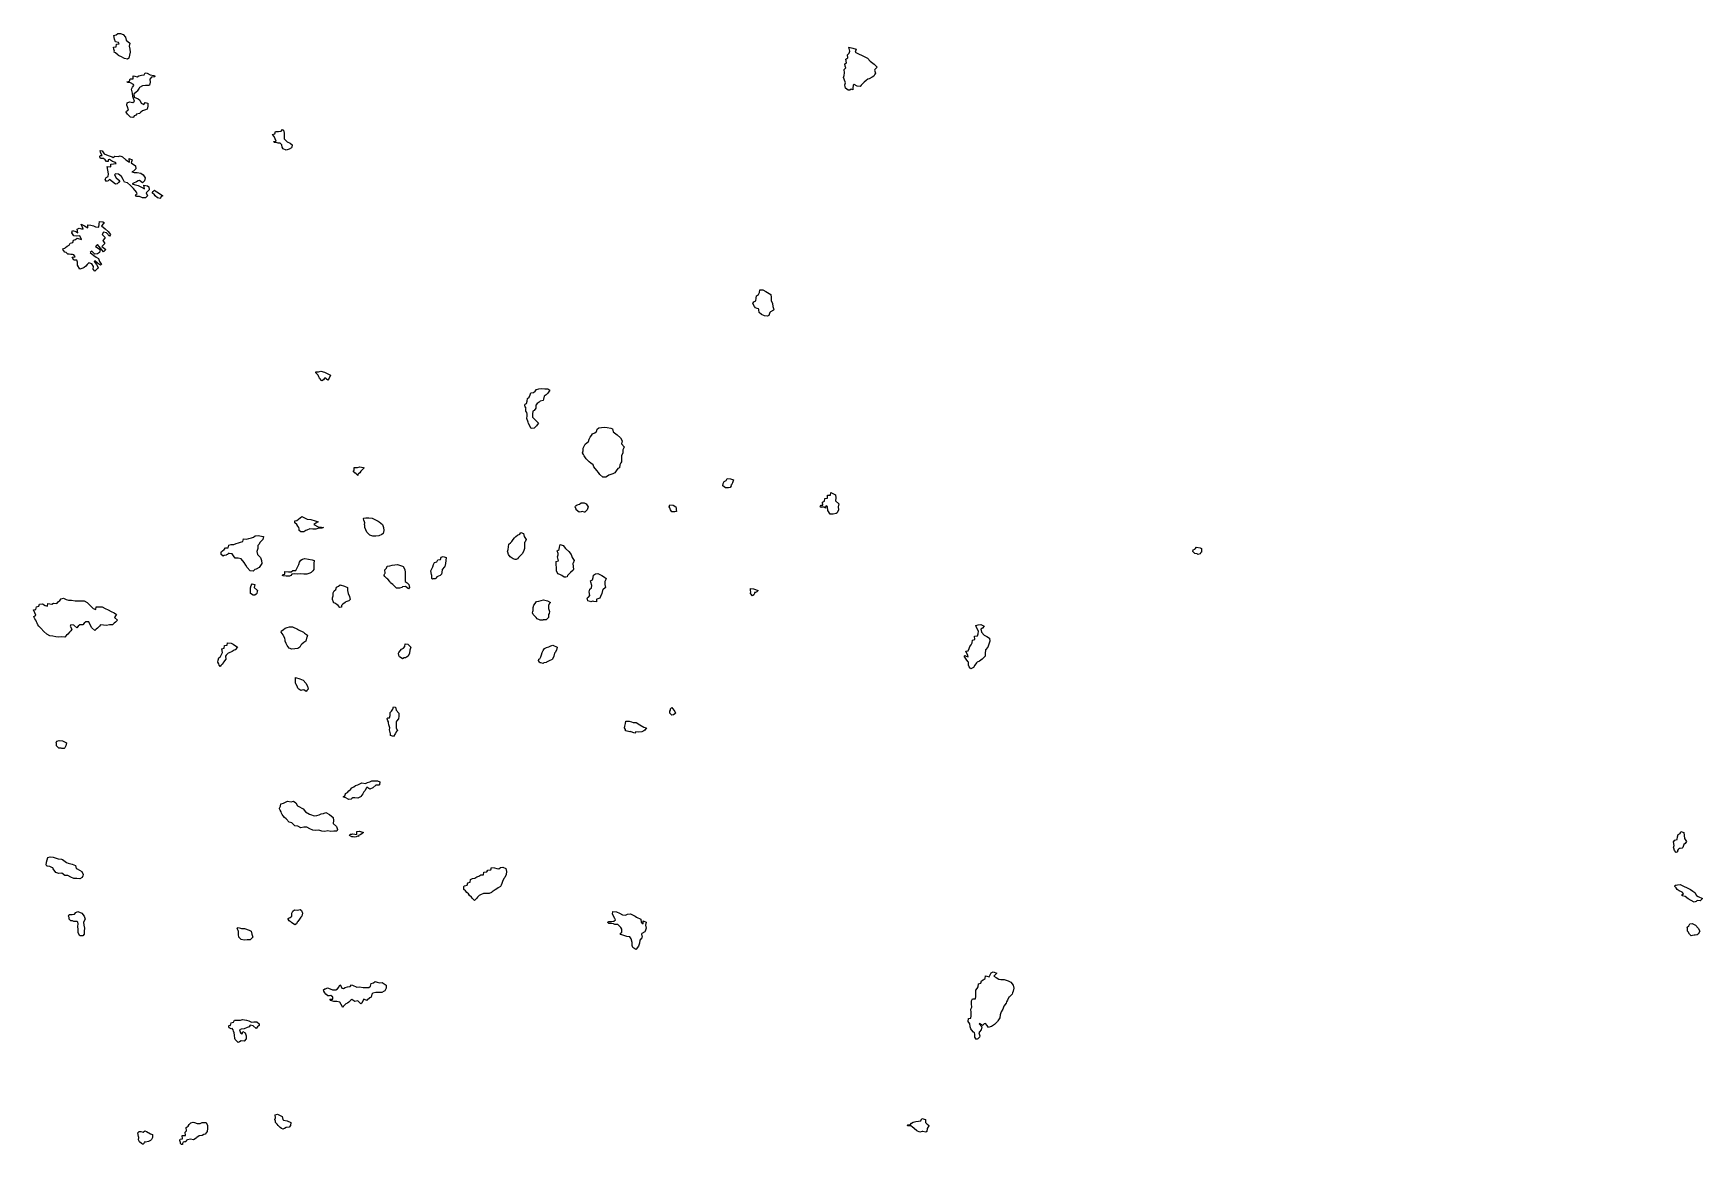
# Model space of a CAD drawing. Extents: x 450006 to 454999, y 6465006 to 6474995.
# Drawn here: x 451318 to 452435, y 6467256 to 6468000 of the extents above; entities that cross this region are included whole.
import ezdxf

# ---------------------------------------------------------------- set-up
doc = ezdxf.new("R2010")
doc.units = 0

msp = doc.modelspace()

# ---------------------------------------------------------------- linework, layer by layer
at = {"layer": '1010'}
for points in [[(451373, 6467986.64), (451372, 6467987), (451372.24, 6467987.74), (451371.72, 6467989), (451371.52, 6467990.46), (451373.38, 6467990.6), (451373.5, 6467992.48), (451375.4, 6467992.58), (451375, 6467993.44), (451373, 6467994), (451372.18, 6467995.8), (451371.8, 6467998.18), (451373.34, 6467998.64), (451374.52, 6467999.46), (451376.34, 6467999.64), (451378.1, 6467999), (451379.6, 6467997), (451379.98, 6467995), (451382.42, 6467993), (451382.16, 6467991), (451382.62, 6467989), (451382.74, 6467987), (451382.28, 6467985), (451381.96, 6467983), (451381, 6467982.4), (451379, 6467982.8), (451378.5, 6467983), (451377, 6467984.02), (451375.32, 6467984.66), (451375, 6467984.8), (451374.64, 6467985), (451373, 6467986.64), (451373, 6467986.64)], [(451861, 6467964), (451860.8, 6467965), (451860.82, 6467965.16), (451861, 6467965.98), (451861.38, 6467966.6), (451861, 6467967.16), (451859.92, 6467970.06), (451860.42, 6467971.56), (451860.66, 6467973.32), (451860.48, 6467975.5), (451861.46, 6467976.52), (451861, 6467977.82), (451860.8, 6467979.18), (451862.02, 6467979.96), (451861.5, 6467982.48), (451862.74, 6467983.24), (451862.62, 6467985.36), (451863.68, 6467986.3), (451864.22, 6467987.76), (451863.5, 6467990.48), (451866.24, 6467989.74), (451868.32, 6467989), (451867.64, 6467987), (451870.34, 6467985.64), (451871.98, 6467985), (451873.76, 6467984.22), (451875.98, 6467983), (451877.88, 6467981), (451880.46, 6467979), (451882.42, 6467977), (451881, 6467975.4), (451880.56, 6467975), (451881.42, 6467973), (451881, 6467972.28), (451880.16, 6467971), (451879, 6467970.46), (451877, 6467969.34), (451876.2, 6467969), (451875, 6467968.18), (451873.7, 6467967), (451873, 6467966.32), (451871.78, 6467965), (451871, 6467964.16), (451869, 6467964.3), (451867, 6467965.34), (451866.5, 6467965), (451866.28, 6467963), (451866.12, 6467961.86), (451865, 6467962.24), (451864.22, 6467961.76), (451863, 6467961.64), (451861.32, 6467963), (451861, 6467964), (451861, 6467964)], [(451381, 6467945.68), (451380.04, 6467947), (451380.32, 6467947.66), (451381, 6467948.06), (451381.6, 6467948.38), (451381, 6467950.5), (451380.46, 6467951.52), (451380.76, 6467953.22), (451382.2, 6467953.78), (451384.62, 6467953.36), (451385.66, 6467954.32), (451385, 6467956.06), (451384.56, 6467957.42), (451384.3, 6467959.68), (451383.7, 6467962.28), (451384.28, 6467963.7), (451385.2, 6467964.78), (451385, 6467965.52), (451383, 6467966.46), (451381, 6467966.72), (451380.66, 6467967.32), (451382.26, 6467967.72), (451382.74, 6467969.24), (451384.78, 6467969.2), (451384.8, 6467971.18), (451385.82, 6467971), (451387.42, 6467970.56), (451388.64, 6467971.34), (451390.32, 6467971.66), (451392.16, 6467971.82), (451392.8, 6467973.18), (451394.22, 6467973), (451396.04, 6467971.94), (451398.5, 6467971.48), (451399.48, 6467971), (451399, 6467970.5), (451397, 6467970.32), (451395.98, 6467969), (451396.08, 6467967), (451395.7, 6467965), (451395, 6467964.82), (451393, 6467964.74), (451391, 6467964.58), (451389, 6467963.46), (451388.76, 6467963), (451387.34, 6467961), (451387, 6467960.64), (451385.24, 6467959), (451385.4, 6467957), (451388.2, 6467955.78), (451389.18, 6467955), (451390.02, 6467953), (451391.98, 6467952), (451392.68, 6467953.3), (451394.66, 6467953), (451394.48, 6467951), (451394.16, 6467949), (451393, 6467948.4), (451391, 6467947.8), (451389.84, 6467947), (451389, 6467946.06), (451387, 6467945.64), (451386.66, 6467945), (451385.46, 6467944.52), (451385, 6467943.4), (451384.58, 6467943.4), (451383, 6467943.64), (451381.54, 6467945), (451381, 6467945.68), (451381, 6467945.68)], [(451479, 6467926.74), (451478.74, 6467927), (451478.66, 6467927.32), (451479, 6467927.32), (451480.48, 6467927.5), (451479, 6467930.66), (451478, 6467931.98), (451479.62, 6467932.36), (451480.04, 6467933.94), (451481.88, 6467934.1), (451483.78, 6467934.2), (451484.72, 6467935.26), (451485.26, 6467935), (451485.68, 6467933), (451485.76, 6467931), (451485.8, 6467929), (451487.66, 6467927), (451489.86, 6467926.12), (451491.14, 6467925), (451491, 6467923.54), (451490.6, 6467923), (451489, 6467922.26), (451487, 6467921.6), (451485, 6467922.5), (451484.5, 6467923.48), (451484.12, 6467925), (451483, 6467926.28), (451481.7, 6467926.28), (451481, 6467926.38), (451479.4, 6467926.58), (451479, 6467926.74), (451479, 6467926.74)], [(451363, 6467916), (451362.52, 6467917), (451362.5, 6467917.48), (451363, 6467917.98), (451364, 6467917.98), (451363, 6467920), (451362.76, 6467921.22), (451363.98, 6467921), (451365.32, 6467919), (451368, 6467917.98), (451370.66, 6467917), (451371.34, 6467916.64), (451372.54, 6467917.44), (451374.66, 6467917.32), (451376.16, 6467917.82), (451377.7, 6467917), (451379.78, 6467915), (451382.38, 6467913.6), (451382.08, 6467915.9), (451384.04, 6467915), (451383.32, 6467913), (451386.34, 6467911), (451386.56, 6467909), (451385, 6467907.46), (451383.94, 6467907), (451385.38, 6467906.6), (451387.5, 6467906.48), (451389.82, 6467906.16), (451391.42, 6467905), (451392.74, 6467903), (451392.36, 6467901), (451391, 6467899.74), (451389, 6467901.24), (451388.16, 6467901), (451387, 6467900.26), (451385, 6467899.52), (451384.08, 6467899), (451385.48, 6467898.5), (451388.16, 6467897.82), (451389.94, 6467897), (451392.3, 6467895.68), (451391.88, 6467898.1), (451394.3, 6467897.68), (451395.12, 6467897), (451395.38, 6467895), (451395, 6467894.44), (451393.46, 6467893), (451394.28, 6467891), (451393, 6467889.7), (451391, 6467889.66), (451389, 6467890.56), (451387, 6467890.46), (451386.28, 6467891.7), (451387.52, 6467892.46), (451387, 6467893.42), (451385, 6467895.86), (451383, 6467897.9), (451381, 6467899.66), (451379, 6467900.12), (451378, 6467901.98), (451377, 6467904), (451375, 6467905.52), (451373, 6467905.58), (451372.22, 6467905), (451373.4, 6467903), (451375.76, 6467901), (451375, 6467899.82), (451373.98, 6467899), (451373, 6467898.74), (451371, 6467900.4), (451369, 6467902), (451367.98, 6467901), (451367, 6467900.54), (451366, 6467901.98), (451366.76, 6467903.22), (451368, 6467903.98), (451368.3, 6467905.68), (451367.9, 6467908.08), (451367.4, 6467910.58), (451369.7, 6467910.28), (451369.86, 6467912.12), (451371.62, 6467912.36), (451373.4, 6467912.58), (451373, 6467913.34), (451371, 6467914), (451369, 6467915.32), (451368.06, 6467915), (451368.06, 6467913.92), (451367, 6467913.92), (451365.92, 6467915), (451365, 6467916), (451363.98, 6467916), (451363, 6467916), (451363, 6467916)], [(451399, 6467891.64), (451397.38, 6467893), (451398.2, 6467893.78), (451399, 6467894.66), (451399.56, 6467894.42), (451401.74, 6467893), (451404.54, 6467891), (451403.52, 6467890.46), (451403, 6467889.44), (451402.76, 6467889.22), (451401, 6467889.74), (451399.48, 6467891), (451399, 6467891.64), (451399, 6467891.64)], [(451339, 6467853.34), (451337.7, 6467855), (451338.24, 6467855.74), (451339, 6467856.06), (451339.54, 6467856.44), (451340.58, 6467857.4), (451342, 6467857.98), (451342.64, 6467859.34), (451344.3, 6467859.68), (451344.76, 6467861.22), (451346.14, 6467861.84), (451347.38, 6467862.6), (451350.14, 6467861.84), (451349, 6467864.2), (451347, 6467864), (451345, 6467864.18), (451343.74, 6467866.24), (451344.22, 6467867.76), (451346.38, 6467867), (451347.66, 6467866.32), (451347.36, 6467868.62), (451348.64, 6467869.34), (451350.18, 6467869), (451351.32, 6467868.66), (451351, 6467869.38), (451350, 6467871.98), (451352.1, 6467871), (451354.5, 6467869.48), (451354.38, 6467871.6), (451356.54, 6467871.44), (451358.32, 6467871), (451359.66, 6467870.32), (451361.88, 6467870.1), (451362, 6467871.98), (451362.12, 6467873.86), (451364.5, 6467873.48), (451365.64, 6467873), (451365, 6467872.5), (451363.48, 6467871), (451366.08, 6467869), (451367.98, 6467867), (451369.66, 6467865), (451369, 6467864), (451367, 6467866.16), (451365, 6467866.58), (451364.12, 6467865), (451366.02, 6467863), (451365, 6467861.5), (451364.56, 6467861), (451365.82, 6467859), (451365, 6467858.1), (451363.82, 6467857), (451366.44, 6467855), (451365, 6467853.54), (451363, 6467856), (451361, 6467858.38), (451359.58, 6467857), (451362.66, 6467855), (451362.16, 6467853), (451361, 6467852.24), (451359, 6467852), (451357, 6467853.96), (451355.94, 6467853), (451358.52, 6467851), (451360, 6467849.98), (451361.48, 6467849), (451362.16, 6467847), (451363.52, 6467845), (451363, 6467844.66), (451361, 6467846), (451359, 6467847.48), (451358.66, 6467847), (451360.12, 6467845), (451361.32, 6467843), (451361, 6467842.32), (451359.52, 6467841), (451359, 6467840.6), (451358, 6467841.98), (451358.26, 6467843.72), (451357, 6467845.5), (451355, 6467846.08), (451353.9, 6467845), (451353, 6467844), (451351.98, 6467843), (451351, 6467842.64), (451349, 6467842), (451347.44, 6467844.54), (451347.4, 6467846.58), (451347, 6467847.88), (451345, 6467848), (451344, 6467849.98), (451345.88, 6467850.1), (451345, 6467851.4), (451344.22, 6467851.76), (451343, 6467851.76), (451342.04, 6467851.94), (451341, 6467851.94), (451339.94, 6467853), (451339, 6467853.34), (451339, 6467853.34)], [(451801, 6467816.06), (451800.3, 6467817), (451799.42, 6467818.56), (451799.24, 6467819), (451800, 6467819.98), (451801.28, 6467820.7), (451801.48, 6467822.5), (451801.82, 6467824.16), (451803.12, 6467824.86), (451803.76, 6467826.22), (451803.9, 6467828.08), (451805.88, 6467828.1), (451807.94, 6467827), (451810.3, 6467825.68), (451811.4, 6467825), (451811.5, 6467823), (451811.54, 6467821), (451812.5, 6467819), (451812.74, 6467817), (451813.42, 6467815), (451813, 6467814.4), (451811, 6467813.32), (451810.74, 6467813), (451810.02, 6467811), (451809, 6467810.46), (451807, 6467810.64), (451805, 6467811.54), (451803.54, 6467813), (451803.38, 6467814.6), (451803.38, 6467815), (451803, 6467815.4), (451802.28, 6467815.7), (451801, 6467816.06), (451801, 6467816.06)], [(451507, 6467772.66), (451506.88, 6467773), (451506.9, 6467773.08), (451507, 6467773.16), (451508.64, 6467773.34), (451510.3, 6467773.68), (451512.74, 6467773), (451513.12, 6467772.86), (451516.78, 6467771), (451515.82, 6467769), (451515, 6467767.7), (451513, 6467769.32), (451512.82, 6467769), (451512.1, 6467767.88), (451511, 6467767.16), (451509.36, 6467769), (451509, 6467769.8), (451508.44, 6467771), (451507, 6467772.66), (451507, 6467772.66)], [(451647, 6467749.76), (451646.68, 6467751), (451646.84, 6467751.14), (451647, 6467751.5), (451647.98, 6467752), (451648.28, 6467753.7), (451648.62, 6467755.36), (451649.76, 6467756.22), (451650.24, 6467757.74), (451650.78, 6467759.2), (451652.6, 6467759.38), (451653.58, 6467760.4), (451654.62, 6467761.36), (451656.22, 6467761.76), (451657.88, 6467762.1), (451660.08, 6467761.9), (451662.22, 6467761.76), (451663.42, 6467761), (451663, 6467760.34), (451662.24, 6467759), (451661, 6467757.8), (451659.76, 6467757), (451659.32, 6467755), (451659, 6467754), (451657, 6467753.66), (451656.28, 6467753), (451655, 6467751.94), (451654.22, 6467751), (451654.06, 6467749), (451653, 6467747.34), (451652.14, 6467747), (451651.98, 6467745), (451651.98, 6467743), (451653.82, 6467741), (451655.98, 6467739), (451655, 6467737.7), (451654.5, 6467737), (451653, 6467735.48), (451651, 6467735.24), (451649.24, 6467738.74), (451649, 6467739.62), (451648.04, 6467741.94), (451648.22, 6467743.76), (451648.22, 6467745), (451648.06, 6467745.92), (451647.5, 6467747), (451647.46, 6467748.52), (451647.54, 6467749), (451647, 6467749.76), (451647, 6467749.76)], [(451687, 6467716.3), (451686.48, 6467717), (451686.1, 6467717.88), (451685.4, 6467719), (451685.7, 6467720.28), (451685.88, 6467722.1), (451686.5, 6467723.48), (451687.12, 6467724.86), (451688.2, 6467725.78), (451689.26, 6467726.72), (451689.76, 6467728.22), (451690.46, 6467729.52), (451691.32, 6467730.66), (451692.12, 6467731.86), (451693.56, 6467732.42), (451694.62, 6467733.36), (451695.08, 6467734.9), (451696.26, 6467735.72), (451697.96, 6467736.02), (451699.76, 6467736.22), (451701.88, 6467736.1), (451704.36, 6467735.62), (451705.48, 6467735), (451705.88, 6467733), (451708.54, 6467731), (451710.78, 6467729), (451711.98, 6467727), (451711.34, 6467725), (451713.18, 6467723), (451713, 6467722.42), (451712.26, 6467721), (451712.22, 6467719), (451711.48, 6467717), (451711.44, 6467715), (451711.32, 6467713), (451711, 6467712.46), (451710.38, 6467711), (451710.06, 6467709), (451709, 6467708.46), (451707.82, 6467707), (451707, 6467705.62), (451705.6, 6467705), (451705, 6467704.82), (451703, 6467704), (451701.38, 6467703), (451701, 6467702.84), (451699, 6467702.72), (451697, 6467704.64), (451696.02, 6467705.96), (451695, 6467707.24), (451693, 6467709.66), (451692.42, 6467711), (451691, 6467712.04), (451689.9, 6467713), (451689, 6467713.96), (451687.84, 6467715), (451687, 6467716.3), (451687, 6467716.3)], [(451533, 6467705.72), (451531.98, 6467707), (451532.48, 6467707.5), (451532.48, 6467709), (451532.7, 6467709.28), (451534.76, 6467709.22), (451536.3, 6467709.68), (451538.64, 6467709.34), (451539.2, 6467709), (451539, 6467708.74), (451537.3, 6467707), (451537, 6467706.68), (451536.3, 6467705.68), (451535.46, 6467705), (451535.14, 6467704.84), (451535, 6467703.9), (451533.86, 6467705), (451533, 6467705.72), (451533, 6467705.72)], [(451781, 6467695.74), (451779.2, 6467697), (451779.4, 6467698.58), (451779.7, 6467699), (451780, 6467699.98), (451781.36, 6467700.62), (451782.18, 6467701.8), (451784.3, 6467701.68), (451786.28, 6467701), (451785.58, 6467699), (451785, 6467697.72), (451784.58, 6467697.4), (451784.76, 6467697), (451784.1, 6467695.88), (451783, 6467695.56), (451782.38, 6467695.6), (451781, 6467695.74), (451781, 6467695.74)], [(451845, 6467682.58), (451844.4, 6467683), (451844.62, 6467683.36), (451845, 6467683.98), (451846, 6467683.98), (451845.98, 6467686), (451847.18, 6467686.8), (451847.44, 6467688.54), (451849.16, 6467688.82), (451849.18, 6467690.8), (451851.16, 6467690.82), (451851.44, 6467692.54), (451854.54, 6467691), (451854.82, 6467689), (451854.68, 6467687), (451856.74, 6467685), (451856.42, 6467683), (451856.54, 6467681), (451855.66, 6467679), (451855, 6467678.38), (451853, 6467677.92), (451851, 6467678), (451849.52, 6467680.46), (451849.16, 6467682.82), (451849, 6467683.16), (451848.42, 6467683.56), (451847.98, 6467683), (451847.92, 6467682.06), (451847, 6467682.66), (451845.32, 6467682.66), (451845, 6467682.58), (451845, 6467682.58)], [(451681, 6467681.4), (451680.46, 6467683), (451680.58, 6467683.4), (451681, 6467683.86), (451681.82, 6467684.16), (451683.22, 6467684.76), (451684.48, 6467685.5), (451686.4, 6467685.58), (451687.74, 6467685), (451689.18, 6467683), (451689, 6467682.36), (451688.38, 6467681), (451687, 6467679.38), (451686.6, 6467679.38), (451685, 6467679.84), (451684.46, 6467679.52), (451683, 6467679.44), (451681.16, 6467681), (451681, 6467681.4), (451681, 6467681.4)], [(451745, 6467679.58), (451744.18, 6467681), (451743.78, 6467682.2), (451743.24, 6467683), (451743.8, 6467684.18), (451746.04, 6467683.94), (451747.88, 6467683), (451747.96, 6467682.02), (451747.98, 6467681), (451748.18, 6467679.8), (451747, 6467679.62), (451746.34, 6467679.64), (451745, 6467679.58), (451745, 6467679.58)], [(451493, 6467672.22), (451492.8, 6467673), (451492.82, 6467673.16), (451493, 6467673.64), (451494.2, 6467673.78), (451495.36, 6467674.62), (451496.36, 6467675.62), (451497.48, 6467676.5), (451500.78, 6467675), (451501.24, 6467674.74), (451503.62, 6467674.36), (451506.46, 6467673.52), (451508.42, 6467673), (451507, 6467671.96), (451505.66, 6467671), (451508.4, 6467669.58), (451510.74, 6467669.24), (451511.98, 6467669), (451511, 6467668.58), (451509, 6467668.58), (451507, 6467668.04), (451505, 6467667.98), (451503, 6467668.16), (451501, 6467667.24), (451500.32, 6467667), (451499, 6467666.2), (451497, 6467666.28), (451495.88, 6467667), (451495.8, 6467668.18), (451495.58, 6467669), (451495, 6467670.1), (451494.14, 6467671), (451493, 6467672.22), (451493, 6467672.22)], [(451539, 6467674), (451538.78, 6467675), (451538.82, 6467675.16), (451539, 6467675.34), (451540.36, 6467675.62), (451542.44, 6467675.54), (451544.72, 6467675.26), (451545.44, 6467675), (451548.6, 6467673.38), (451549.42, 6467673), (451551.54, 6467671), (451552.26, 6467669), (451552.54, 6467667), (451551.94, 6467665), (451551, 6467664.48), (451549, 6467663.48), (451547, 6467663.32), (451545, 6467663.24), (451543, 6467663.92), (451541, 6467666), (451540.44, 6467667.54), (451539.82, 6467669), (451539.64, 6467670.34), (451539.58, 6467671), (451539.72, 6467672.26), (451539.5, 6467673), (451539, 6467674), (451539, 6467674)], [(451445, 6467650.02), (451443.6, 6467651), (451443.68, 6467652.3), (451443.92, 6467653), (451444.56, 6467653.42), (451445.7, 6467654.28), (451446.44, 6467655.54), (451448.38, 6467655.6), (451448.78, 6467657.2), (451450.28, 6467657.7), (451452.2, 6467657.78), (451453.6, 6467658.38), (451455.24, 6467658.74), (451456.6, 6467659.38), (451458.18, 6467659.8), (451458.52, 6467661.46), (451460.6, 6467661.38), (451462.16, 6467661.82), (451463.9, 6467662.08), (451465.32, 6467662.66), (451466.4, 6467663.58), (451468.26, 6467663.72), (451470.6, 6467663.38), (451471.98, 6467663), (451471.5, 6467661), (451471, 6467660.6), (451469.46, 6467659), (451469, 6467657.9), (451468.24, 6467657), (451468.2, 6467655), (451467.58, 6467653), (451467.98, 6467651), (451469.82, 6467649), (451470.5, 6467647), (451470.82, 6467645), (451469.42, 6467643), (451469, 6467642.42), (451467, 6467641.24), (451466.18, 6467641), (451465, 6467639.8), (451463, 6467640.16), (451461, 6467642.38), (451460.18, 6467643.8), (451459, 6467645.74), (451457, 6467648.18), (451455, 6467648.64), (451453, 6467648.68), (451451.76, 6467650.22), (451451, 6467651.46), (451449, 6467651.7), (451448.28, 6467651.7), (451447.98, 6467651), (451447.24, 6467650.74), (451447, 6467650.64), (451445.64, 6467650.34), (451445, 6467650.02), (451445, 6467650.02)], [(451637, 6467649.56), (451635.86, 6467651), (451635.4, 6467652.58), (451635.22, 6467653), (451635.52, 6467654.46), (451635.78, 6467656.2), (451636.1, 6467657.88), (451637.14, 6467658.84), (451638.14, 6467659.84), (451638.88, 6467661.1), (451639.74, 6467662.24), (451640.84, 6467663.14), (451641.9, 6467664.08), (451643.44, 6467664.54), (451644.12, 6467665.86), (451645.88, 6467665), (451646.36, 6467663), (451647.6, 6467661), (451647, 6467659.54), (451646.6, 6467659), (451646.52, 6467657), (451646.54, 6467655), (451645.86, 6467653), (451645, 6467651.46), (451644.44, 6467651), (451643, 6467649.54), (451642.6, 6467649), (451641.74, 6467648.24), (451641, 6467647.68), (451640.28, 6467647.7), (451639, 6467648.1), (451637.56, 6467649), (451637, 6467649.56), (451637, 6467649.56)], [(451669, 6467638.08), (451668.38, 6467639), (451667.92, 6467640.06), (451667.84, 6467641), (451667.92, 6467642.06), (451667.7, 6467644.28), (451667.62, 6467646.36), (451669.18, 6467646.8), (451669, 6467647.66), (451668.5, 6467649.48), (451669.12, 6467650.86), (451669, 6467651.66), (451668.42, 6467653.56), (451669.62, 6467654.36), (451670, 6467655.98), (451670.36, 6467657.62), (451672.3, 6467657), (451673.88, 6467655), (451676.08, 6467653), (451677.66, 6467651), (451678.4, 6467649), (451679.66, 6467647), (451679, 6467645.32), (451678.86, 6467645), (451679.16, 6467643), (451679.32, 6467641), (451679, 6467640.54), (451677.24, 6467639), (451677, 6467638.74), (451675.38, 6467637), (451675, 6467636.2), (451674.18, 6467635.8), (451673, 6467635.96), (451671.4, 6467637), (451671, 6467637.18), (451670.6, 6467637.38), (451669, 6467638.08), (451669, 6467638.08)], [(451485, 6467636.76), (451484.7, 6467637), (451484.7, 6467637.28), (451485, 6467637.58), (451486.2, 6467637.78), (451486.24, 6467639.74), (451488.56, 6467639.42), (451490.44, 6467639.54), (451491.64, 6467640.34), (451493.56, 6467640.42), (451494.26, 6467641.72), (451494.86, 6467643.12), (451495.64, 6467644.34), (451496.1, 6467645.88), (451496.82, 6467647.16), (451498.12, 6467647.86), (451499.52, 6467648.46), (451502, 6467647.98), (451504.54, 6467647.44), (451505.76, 6467647), (451505.64, 6467645), (451505.7, 6467643), (451505.52, 6467641), (451505, 6467640.18), (451503.76, 6467639), (451503, 6467638.64), (451501, 6467637.82), (451499, 6467637.78), (451497, 6467638), (451495, 6467637.96), (451493, 6467638.12), (451491, 6467637.84), (451490.2, 6467637), (451489.38, 6467636.6), (451489, 6467636.46), (451487.34, 6467636.64), (451487, 6467636.6), (451485.26, 6467636.72), (451485, 6467636.76), (451485, 6467636.76)], [(451585, 6467634.64), (451584.62, 6467635), (451584.46, 6467635.52), (451584.64, 6467637), (451584.32, 6467637.66), (451583.86, 6467640.12), (451584.58, 6467641.4), (451585.24, 6467642.74), (451585.66, 6467644.32), (451586.4, 6467645.58), (451587.84, 6467646.14), (451588.6, 6467647.38), (451590.24, 6467647.74), (451590.82, 6467649.16), (451592.22, 6467649.76), (451594.16, 6467649), (451593.86, 6467647), (451593.62, 6467645), (451593.2, 6467643), (451593, 6467642.82), (451591.5, 6467641), (451591.2, 6467639), (451591, 6467637.84), (451590.14, 6467637), (451589, 6467636.48), (451587.96, 6467636.02), (451587.46, 6467635), (451587.1, 6467634.88), (451587, 6467634.82), (451585.3, 6467634.68), (451585, 6467634.64), (451585, 6467634.64)], [(452095, 6467651.7), (452093.56, 6467653), (452093.8, 6467654.18), (452095, 6467654.6), (452095.12, 6467654.86), (452096.04, 6467655.94), (452098.54, 6467655.44), (452099.32, 6467655), (452099.34, 6467653), (452099.34, 6467652.64), (452099, 6467652.34), (452098.6, 6467651.38), (452097, 6467651.12), (452096.6, 6467651.38), (452095, 6467651.7), (452095, 6467651.7)], [(451553, 6467636.38), (451552.62, 6467637), (451552.62, 6467637.36), (451553, 6467638.36), (451553.4, 6467638.58), (451553.18, 6467640.8), (451554.16, 6467641.82), (451554.74, 6467643.24), (451556.44, 6467643.54), (451558, 6467643.98), (451559.78, 6467644.2), (451561.56, 6467644.42), (451564.84, 6467643.14), (451565.38, 6467643), (451566.54, 6467641), (451566.72, 6467639), (451566.62, 6467637), (451566.72, 6467635), (451566.66, 6467633), (451568, 6467631.98), (451569.2, 6467631), (451569.66, 6467629), (451569, 6467627.98), (451567, 6467629.58), (451565, 6467629.32), (451564.54, 6467629), (451563, 6467628.5), (451561, 6467628.5), (451559, 6467630.62), (451558.46, 6467631), (451557, 6467632.02), (451556.44, 6467633), (451555, 6467634.52), (451554.4, 6467635), (451553, 6467636.38), (451553, 6467636.38)], [(451689, 6467619.96), (451688.66, 6467621), (451688.56, 6467621.42), (451689, 6467622.46), (451689.38, 6467622.6), (451690.26, 6467623.72), (451689.82, 6467626.16), (451690.22, 6467627.76), (451691.32, 6467628.66), (451691.66, 6467630.32), (451691, 6467632.42), (451690.66, 6467633.32), (451691.92, 6467634.06), (451692.38, 6467635.6), (451692.74, 6467637.24), (451693.96, 6467638.02), (451695.62, 6467638.36), (451698.36, 6467637), (451700, 6467635.98), (451701.18, 6467635), (451701, 6467634.4), (451700.34, 6467633), (451700.38, 6467631), (451700.66, 6467629), (451699, 6467627.48), (451698.64, 6467627), (451698.32, 6467625), (451697.42, 6467623), (451697, 6467621.92), (451695, 6467621.22), (451694.74, 6467621), (451694.62, 6467619.36), (451693, 6467619.5), (451692.26, 6467619.72), (451691, 6467619.42), (451690.42, 6467619.56), (451689, 6467619.96), (451689, 6467619.96)], [(451465, 6467623.78), (451463.24, 6467625), (451463.24, 6467626.74), (451463.22, 6467627), (451463.22, 6467628.76), (451463.6, 6467630.38), (451464.46, 6467631.52), (451466.24, 6467631), (451465.78, 6467629), (451468, 6467627), (451467.7, 6467626.28), (451467.5, 6467625), (451467.36, 6467624.62), (451467, 6467624.48), (451466.16, 6467623.82), (451465, 6467623.78), (451465, 6467623.78)], [(451519, 6467618.8), (451518.82, 6467619), (451518.78, 6467619.2), (451518.06, 6467621), (451518, 6467621.98), (451518.56, 6467623.42), (451518.48, 6467625.5), (451519.14, 6467626.84), (451520.34, 6467627.64), (451520.86, 6467629.12), (451522.16, 6467629.82), (451523.32, 6467630.66), (451526.2, 6467629.78), (451528.12, 6467629), (451528.2, 6467627), (451528.6, 6467625), (451529.46, 6467623), (451529.86, 6467621), (451529, 6467619.98), (451527, 6467619.32), (451526.58, 6467619), (451525, 6467617.74), (451524.1, 6467617), (451524.18, 6467615.8), (451523, 6467615.66), (451521.88, 6467617), (451521, 6467617.7), (451519.58, 6467618.4), (451519, 6467618.8), (451519, 6467618.8)], [(451799, 6467623.34), (451797.74, 6467625), (451797.96, 6467626.02), (451797.8, 6467627), (451797.78, 6467628.2), (451799.82, 6467628.16), (451802.74, 6467627), (451801.98, 6467626), (451801, 6467625.52), (451800.46, 6467625.52), (451800.32, 6467625), (451799.98, 6467624), (451799, 6467623.34), (451799, 6467623.34)], [(451319, 6467608), (451318.42, 6467609), (451318.36, 6467609.62), (451319, 6467609.98), (451319.56, 6467610.42), (451319, 6467612), (451318, 6467613.98), (451319.66, 6467614.32), (451320.02, 6467615.96), (451321.54, 6467616.44), (451322.2, 6467617.78), (451324, 6467617.98), (451325.98, 6467617), (451327.5, 6467616.48), (451327.76, 6467618.22), (451330.26, 6467617.72), (451331.5, 6467618.48), (451333.62, 6467618.36), (451334.58, 6467619.4), (451335.8, 6467620.18), (451336.52, 6467621.46), (451338.22, 6467621.76), (451339.98, 6467621), (451341.54, 6467620.44), (451343.6, 6467620.38), (451345.96, 6467620.02), (451348, 6467619.98), (451349.86, 6467620.12), (451351.94, 6467620.04), (451353.94, 6467619), (451355.98, 6467617), (451357.98, 6467615), (451359.78, 6467614.2), (451360, 6467615.98), (451362.06, 6467615.92), (451364, 6467615.98), (451365.98, 6467615), (451368, 6467613.98), (451369.98, 6467613), (451372, 6467611.98), (451373.58, 6467611), (451373, 6467610), (451372.24, 6467609), (451374.18, 6467607), (451373, 6467605.84), (451371.94, 6467605), (451371, 6467604.1), (451369, 6467604.08), (451367, 6467603.6), (451365, 6467603.7), (451363, 6467603.9), (451362.22, 6467603), (451361, 6467601.76), (451359.98, 6467601), (451359, 6467600.24), (451357, 6467601.94), (451355.94, 6467604.04), (451355, 6467606), (451353, 6467606), (451352.04, 6467605), (451351, 6467603.94), (451349, 6467604), (451347.98, 6467603), (451347, 6467602.06), (451345, 6467603.66), (451343, 6467604), (451342.5, 6467603), (451343.7, 6467601), (451343, 6467600), (451342.16, 6467599), (451341, 6467597.82), (451340.16, 6467597), (451339, 6467595.82), (451337, 6467595.9), (451335, 6467595.8), (451333, 6467595.92), (451331, 6467596.36), (451329, 6467596.6), (451327, 6467597.64), (451325, 6467599.54), (451323, 6467601.66), (451321.74, 6467603), (451321, 6467604.08), (451320.46, 6467605), (451320, 6467605.98), (451319.7, 6467607), (451319, 6467608), (451319, 6467608)], [(451653, 6467610.18), (451652.28, 6467611), (451651.96, 6467612.02), (451652.16, 6467613), (451652.34, 6467613.64), (451652.3, 6467615.68), (451652.78, 6467617.2), (451653.76, 6467618.22), (451654.46, 6467619.52), (451656.2, 6467619.78), (451657.68, 6467620.3), (451659.34, 6467620.64), (451662, 6467619.98), (451663.98, 6467619), (451663, 6467618), (451662.56, 6467617), (451662.66, 6467615), (451663.3, 6467613), (451663, 6467611.66), (451662.68, 6467611), (451662.56, 6467609), (451661, 6467607.42), (451659, 6467607.24), (451658.82, 6467607.16), (451657, 6467607.16), (451656.56, 6467607.42), (451655, 6467608.08), (451654.34, 6467609), (451653, 6467610.18), (451653, 6467610.18)], [(451485, 6467597.36), (451483.78, 6467599), (451483.96, 6467600.02), (451485, 6467600.62), (451485.22, 6467600.76), (451486.32, 6467601.66), (451487.72, 6467602.26), (451489.42, 6467602.56), (451491.4, 6467602.58), (451494.58, 6467601), (451495.34, 6467600.64), (451498.64, 6467599), (451499.46, 6467598.52), (451501.36, 6467597), (451501, 6467595.46), (451500.66, 6467595), (451500.3, 6467593), (451499, 6467592.14), (451497.48, 6467591), (451497, 6467590.44), (451496.14, 6467589), (451495, 6467588.16), (451493, 6467587.88), (451491, 6467587.66), (451489, 6467588.48), (451487.82, 6467590.16), (451487, 6467591.46), (451486.44, 6467593), (451486.34, 6467593.64), (451486.16, 6467595), (451485.32, 6467596.66), (451485.18, 6467597), (451485, 6467597.36), (451485, 6467597.36)], [(451941, 6467582.46), (451940.74, 6467583), (451940.8, 6467583.18), (451941, 6467583.5), (451941.98, 6467583), (451943.38, 6467582.6), (451943, 6467583.42), (451941.7, 6467586.28), (451943.32, 6467586.66), (451943.9, 6467588.08), (451944.52, 6467589.46), (451945.42, 6467590.56), (451946, 6467591.98), (451946.2, 6467593.78), (451947.86, 6467594.12), (451947.66, 6467596.32), (451949.46, 6467596.52), (451950, 6467597.98), (451950.22, 6467599.76), (451949, 6467602.1), (451948.46, 6467603.52), (451949.92, 6467604.06), (451951.78, 6467604.2), (451954.04, 6467603), (451953, 6467601.66), (451951.78, 6467601), (451952.16, 6467599), (451953.98, 6467597), (451955.84, 6467596.14), (451957.68, 6467595), (451957.86, 6467593), (451957.22, 6467591), (451957, 6467590.42), (451956.56, 6467589), (451955, 6467587.18), (451954.82, 6467587), (451954.74, 6467585), (451954.72, 6467583), (451953, 6467581.2), (451952.74, 6467581), (451951, 6467579.72), (451949.4, 6467579), (451949, 6467578.64), (451947.78, 6467577), (451947, 6467575.46), (451945.98, 6467575), (451945, 6467574.58), (451944, 6467575.98), (451943.44, 6467577), (451943.44, 6467578.54), (451943.44, 6467579), (451943, 6467579.46), (451941.9, 6467581), (451941, 6467582.46), (451941, 6467582.46)], [(451443, 6467576.16), (451442.24, 6467577), (451442, 6467577.98), (451441.4, 6467579), (451441.72, 6467580.26), (451442, 6467581.98), (451443.16, 6467582.82), (451443.94, 6467584.04), (451444.48, 6467585.5), (451444.02, 6467587.96), (451445.54, 6467588.44), (451445.92, 6467590.06), (451447.54, 6467590.44), (451447.94, 6467592.04), (451450.28, 6467591.7), (451451.74, 6467591), (451454.64, 6467589), (451453, 6467587.3), (451452.34, 6467587), (451451, 6467586.26), (451449, 6467585.32), (451448.3, 6467585), (451447, 6467583.68), (451446.58, 6467583), (451446.82, 6467581), (451445.26, 6467579), (451445.12, 6467578.86), (451445, 6467578.56), (451444.22, 6467577.76), (451443.58, 6467577), (451443.3, 6467576.68), (451443, 6467576.16), (451443, 6467576.16)], [(451563, 6467582.66), (451562.64, 6467583), (451562.52, 6467583.46), (451562.28, 6467585), (451562.54, 6467585.44), (451563.34, 6467586.64), (451564.16, 6467587.82), (451565.5, 6467588.48), (451566.58, 6467589.4), (451566.78, 6467591.2), (451568.46, 6467591), (451570.46, 6467589), (451569.72, 6467587), (451569.7, 6467585), (451569, 6467583.52), (451568.62, 6467583), (451567.56, 6467582.42), (451567, 6467581.98), (451566, 6467581.98), (451565, 6467581.3), (451564.02, 6467581.96), (451563, 6467582.66), (451563, 6467582.66)], [(451657, 6467578.62), (451656.62, 6467579), (451655.88, 6467580.1), (451656.12, 6467581), (451656.82, 6467581.16), (451657.5, 6467582.48), (451657.96, 6467584.02), (451658.46, 6467585.52), (451659.12, 6467586.86), (451659.88, 6467588.1), (451661.2, 6467588.78), (451662.72, 6467589.26), (451664.1, 6467589.88), (451665.5, 6467590.48), (451668.4, 6467589), (451667.88, 6467587), (451667, 6467585.46), (451666.66, 6467585), (451666.24, 6467583), (451665.22, 6467581), (451665, 6467580.84), (451663, 6467579.96), (451661.34, 6467579), (451661.08, 6467578.9), (451661, 6467578.84), (451659.5, 6467578.48), (451659, 6467578.06), (451657.48, 6467578.5), (451657, 6467578.62), (451657, 6467578.62)], [(451495, 6467561.58), (451494.36, 6467563), (451493.48, 6467564.5), (451493.44, 6467565), (451493.36, 6467566.62), (451493.24, 6467568.74), (451496.2, 6467567.78), (451498.4, 6467567), (451500.34, 6467565), (451501.28, 6467563), (451501.78, 6467561), (451501, 6467560.08), (451500.54, 6467559.44), (451499, 6467560.4), (451497.62, 6467560.36), (451497, 6467559.98), (451495.56, 6467561), (451495, 6467561.58), (451495, 6467561.58)], [(451555, 6467539.88), (451554.68, 6467541), (451554.66, 6467541.32), (451555, 6467541.68), (451556.22, 6467541.76), (451556.7, 6467543.28), (451556.58, 6467545.4), (451557.64, 6467546.34), (451558.4, 6467547.58), (451558.84, 6467549.14), (451560.26, 6467549), (451560.74, 6467547), (451562.56, 6467545), (451562.38, 6467543), (451562.18, 6467541), (451561, 6467539.54), (451560.78, 6467539), (451560.78, 6467537), (451560.78, 6467535), (451561.52, 6467533), (451561, 6467532.66), (451559.94, 6467531), (451559, 6467529.36), (451557, 6467530), (451556.84, 6467531.14), (451556.3, 6467533.68), (451556.44, 6467535), (451556.2, 6467535.78), (451555.86, 6467537), (451555.5, 6467538.48), (451555.48, 6467539), (451555, 6467539.88), (451555, 6467539.88)], [(451745, 6467543.54), (451743.82, 6467545), (451743.82, 6467546.16), (451744.24, 6467547), (451744.28, 6467547.7), (451745, 6467548.6), (451746.34, 6467547), (451747, 6467546.12), (451747.48, 6467545), (451747.24, 6467544.74), (451747, 6467544.44), (451746.16, 6467543.82), (451745, 6467543.54), (451745, 6467543.54)], [(451715, 6467532.78), (451714.16, 6467533), (451714, 6467533.98), (451713.34, 6467535), (451713.72, 6467536.26), (451714.02, 6467537.96), (451714.38, 6467539.6), (451716.5, 6467539.48), (451718.06, 6467539), (451719.22, 6467538.76), (451721.32, 6467538.66), (451723.64, 6467537), (451726.34, 6467535.64), (451728.24, 6467535), (451727, 6467533.48), (451726.46, 6467533), (451725, 6467532.48), (451723, 6467532.28), (451721, 6467532.3), (451720.4, 6467531.58), (451719, 6467531.94), (451717.42, 6467532.56), (451717, 6467532.5), (451715.2, 6467532.78), (451715, 6467532.78), (451715, 6467532.78)], [(451335, 6467521.48), (451333.48, 6467523), (451333.48, 6467524.5), (451333.24, 6467525), (451333.74, 6467526.24), (451335.3, 6467526.68), (451337.54, 6467526.44), (451340.1, 6467525), (451339.8, 6467523), (451339.46, 6467522.52), (451339, 6467521.62), (451338.66, 6467521.32), (451337, 6467521.32), (451336.5, 6467521.48), (451335, 6467521.48), (451335, 6467521.48)], [(451527, 6467488.16), (451525.32, 6467489), (451526.44, 6467489.54), (451526.84, 6467491), (451526.88, 6467491.1), (451528.1, 6467491.88), (451529.12, 6467492.86), (451530.14, 6467493.84), (451531.1, 6467494.88), (451532.32, 6467495.66), (451533.4, 6467496.58), (451535.1, 6467496.88), (451536.4, 6467497.58), (451537.76, 6467498.22), (451540.1, 6467497.88), (451541.5, 6467498.48), (451543.1, 6467498.88), (451544.34, 6467499.64), (451546.44, 6467499.54), (451548.24, 6467499.74), (451549.74, 6467499), (451549.54, 6467497), (451549, 6467496.66), (451547, 6467496.84), (451545.1, 6467495), (451545, 6467494.86), (451543, 6467494), (451541, 6467495.46), (451540.82, 6467495), (451539.64, 6467493), (451539, 6467492.34), (451538.46, 6467491), (451537, 6467489.18), (451536.72, 6467489), (451535, 6467488.08), (451533, 6467488.18), (451531.64, 6467488.34), (451531, 6467487.92), (451530.54, 6467487.44), (451529, 6467487.12), (451528.66, 6467487.32), (451527, 6467488.16), (451527, 6467488.16)], [(451483, 6467479.96), (451482.6, 6467481), (451482.6, 6467481.38), (451483, 6467482.24), (451483.32, 6467482.66), (451483.64, 6467484.34), (451485.22, 6467484.76), (451486.66, 6467485.32), (451488.06, 6467485.92), (451490.44, 6467485.54), (451492.06, 6467485.92), (451493.6, 6467485), (451494.62, 6467483), (451495.22, 6467482.76), (451498.4, 6467481), (451499.96, 6467479), (451502.66, 6467477.32), (451503.4, 6467477), (451505.84, 6467476.14), (451507.62, 6467476.36), (451509.12, 6467476.86), (451510.5, 6467477.48), (451512.16, 6467477.82), (451513.64, 6467478.34), (451516.14, 6467477), (451518.58, 6467475), (451518.76, 6467473), (451518.58, 6467471), (451520.76, 6467469), (451521.52, 6467467), (451521, 6467465.94), (451519, 6467466.04), (451517, 6467465.78), (451515, 6467466.14), (451513, 6467465.76), (451511, 6467465.9), (451509, 6467466.6), (451507, 6467466.36), (451505, 6467466.72), (451503, 6467467.42), (451501, 6467468.58), (451499, 6467468.66), (451497, 6467468.24), (451495, 6467469.2), (451493, 6467469.62), (451491, 6467471.46), (451489, 6467471.98), (451487, 6467474.2), (451486.08, 6467475), (451485, 6467476.3), (451484.42, 6467477), (451483.88, 6467478.1), (451483.72, 6467479), (451483, 6467479.96), (451483, 6467479.96)], [(451531, 6467462.12), (451529.56, 6467463), (451530.02, 6467463.96), (451531, 6467464.02), (451531.8, 6467464.18), (451534.32, 6467463.66), (451534.3, 6467465.68), (451536.06, 6467465.92), (451538.76, 6467465), (451537, 6467463.74), (451535.38, 6467463), (451535.56, 6467462.42), (451535, 6467462.62), (451533.92, 6467462.06), (451533, 6467461.98), (451531.86, 6467462.12), (451531, 6467462.12), (451531, 6467462.12)], [(452417, 6467451.78), (452415.82, 6467453), (452415.42, 6467454.56), (452415.22, 6467455), (452415.66, 6467456.32), (452415.26, 6467458.72), (452416, 6467459.98), (452417.52, 6467460.46), (452417.92, 6467462.06), (452418.22, 6467463.76), (452419.58, 6467464.4), (452420.16, 6467465.82), (452421.98, 6467465), (452422.4, 6467463), (452422.48, 6467461), (452423.88, 6467459), (452423, 6467457.66), (452421.98, 6467457), (452421.44, 6467455), (452421, 6467454.64), (452419.6, 6467454.38), (452419, 6467454.42), (452418.18, 6467453.8), (452417.82, 6467453), (452417.86, 6467452.12), (452417, 6467451.78), (452417, 6467451.78)], [(451327, 6467442.66), (451326.7, 6467443), (451326.6, 6467443.38), (451326.8, 6467445), (451326.74, 6467445.24), (451327.24, 6467446.74), (451327.68, 6467448.3), (451329.28, 6467448.7), (451331.32, 6467448.66), (451334.52, 6467447.46), (451336.8, 6467447.18), (451337.42, 6467447), (451340.06, 6467445), (451341.32, 6467444.66), (451344, 6467443.98), (451346.24, 6467443), (451346.66, 6467441), (451347.2, 6467440.78), (451350.38, 6467439), (451351.34, 6467437), (451351, 6467435.98), (451350.66, 6467435), (451349, 6467434.06), (451347, 6467434.28), (451345, 6467434.34), (451343, 6467435.12), (451341, 6467436.28), (451339, 6467436.3), (451337, 6467437.76), (451335, 6467437.66), (451333, 6467438.38), (451331.3, 6467440.68), (451331.34, 6467441), (451331, 6467441.48), (451330.26, 6467441.72), (451329, 6467442.42), (451327.46, 6467442.52), (451327, 6467442.66), (451327, 6467442.66)], [(451607, 6467426), (451606, 6467427), (451606, 6467427.98), (451606, 6467429), (451606.5, 6467429.48), (451608.14, 6467429.84), (451608.6, 6467431.38), (451610.16, 6467431.82), (451610.42, 6467433.56), (451611.66, 6467434.32), (451613.42, 6467434.56), (451614.6, 6467435.38), (451616.02, 6467435.96), (451617.34, 6467436.64), (451619.2, 6467436.78), (451619.42, 6467438.56), (451621.3, 6467438.68), (451622, 6467439.98), (451623.92, 6467440.06), (451624.36, 6467441.62), (451626.54, 6467441.44), (451627.98, 6467441), (451629.32, 6467440.66), (451630.42, 6467441.56), (451632, 6467441.98), (451633.98, 6467441), (451634.44, 6467439), (451634.2, 6467437), (451633.32, 6467435), (451633, 6467434.5), (451631.98, 6467433), (451631.42, 6467431), (451631, 6467429.86), (451630.48, 6467429), (451629, 6467428.04), (451627.46, 6467427), (451627, 6467426.64), (451625, 6467425.4), (451624.42, 6467425), (451623, 6467424.18), (451621, 6467424.32), (451619, 6467424.26), (451617, 6467423.42), (451616.28, 6467423), (451615, 6467421.7), (451614.36, 6467421), (451613, 6467419.62), (451611.7, 6467421), (451611, 6467421.88), (451609.8, 6467423), (451609, 6467424), (451608, 6467425), (451607, 6467426), (451607, 6467426)], [(452417, 6467428), (452416.16, 6467429), (452416.22, 6467429.76), (452417, 6467429.94), (452417.9, 6467430.08), (452419.64, 6467430.34), (452422.2, 6467429), (452423.78, 6467428.2), (452426.56, 6467427), (452428.16, 6467425.82), (452429.36, 6467425), (452430.54, 6467423), (452431.64, 6467422.34), (452434.64, 6467421), (452433, 6467419.34), (452431, 6467419.64), (452430.4, 6467419), (452429, 6467418.44), (452427, 6467419.5), (452425, 6467420.78), (452423, 6467422.36), (452421, 6467422.76), (452420.64, 6467423.34), (452421.84, 6467424.14), (452421.22, 6467425), (452421, 6467425.22), (452420.6, 6467425.38), (452419, 6467425.96), (452417.62, 6467427), (452417, 6467428), (452417, 6467428)], [(451343, 6467406.06), (451341.84, 6467407), (451341.84, 6467408.14), (451341.52, 6467409), (451341.84, 6467410.14), (451343.84, 6467410.14), (451345.54, 6467410.44), (451346.42, 6467411.56), (451347.8, 6467412.18), (451350.32, 6467411), (451351.92, 6467409), (451352.6, 6467407), (451351.62, 6467405), (451351.74, 6467403), (451352.16, 6467401), (451352.06, 6467399), (451351.98, 6467397), (451351, 6467396), (451349, 6467396), (451348, 6467397.98), (451347.86, 6467400.12), (451347.76, 6467402.22), (451347.98, 6467404), (451347.84, 6467405), (451347, 6467405.44), (451346.42, 6467405.56), (451345, 6467405.58), (451344.1, 6467405.88), (451343, 6467406.06), (451343, 6467406.06)], [(451489, 6467405.92), (451488.34, 6467407), (451488.48, 6467407.5), (451489, 6467408.02), (451489.78, 6467408.2), (451490.8, 6467409.18), (451490.82, 6467411.16), (451491.46, 6467412.52), (451492.64, 6467413.34), (451494.78, 6467413.2), (451496.5, 6467413.48), (451497.46, 6467413), (451498.1, 6467411), (451497.52, 6467409), (451497, 6467408.42), (451496.12, 6467407), (451495, 6467405.62), (451494.46, 6467405), (451493.92, 6467404.06), (451493, 6467403.38), (451491.98, 6467404), (451491, 6467404.6), (451490.48, 6467405), (451489, 6467405.92), (451489, 6467405.92)], [(451703, 6467404.3), (451702, 6467405), (451702.74, 6467405.24), (451703, 6467405.54), (451704.44, 6467405.54), (451706.2, 6467405.78), (451707.42, 6467406.56), (451707, 6467407.44), (451705.44, 6467410.54), (451705.68, 6467412.3), (451708, 6467411.98), (451709.98, 6467411), (451712, 6467409.98), (451714.2, 6467409.78), (451715.48, 6467410.5), (451717.42, 6467410.56), (451720.56, 6467409), (451721.56, 6467408.42), (451724.42, 6467407), (451724.58, 6467405), (451726, 6467403.98), (451726, 6467405.98), (451727.9, 6467405), (451727.5, 6467403), (451727.88, 6467401), (451727.24, 6467399), (451727, 6467398.62), (451725, 6467397.58), (451724.82, 6467397), (451725.24, 6467395), (451725, 6467394.52), (451723.76, 6467393), (451723.54, 6467391), (451723, 6467389.68), (451722.76, 6467389), (451721.18, 6467387), (451721, 6467386.74), (451719, 6467388.14), (451718.58, 6467389.4), (451718.6, 6467391.38), (451718, 6467393.98), (451717, 6467395.34), (451715, 6467395.46), (451713, 6467396.2), (451711, 6467396.74), (451710.56, 6467397.42), (451711.66, 6467398.32), (451711.62, 6467400.36), (451711, 6467401.54), (451709, 6467403.42), (451708.52, 6467403.46), (451707, 6467403.46), (451705.98, 6467404), (451705, 6467404.16), (451703.82, 6467404.16), (451703, 6467404.3), (451703, 6467404.3)], [(451455, 6467399.4), (451454.32, 6467401), (451454.64, 6467401.34), (451455, 6467401.46), (451456.58, 6467401), (451457.16, 6467400.82), (451459.22, 6467400.76), (451462.34, 6467399.64), (451463.64, 6467399), (451464.1, 6467397), (451464.8, 6467395), (451463, 6467393.18), (451461, 6467393.16), (451459, 6467393.1), (451457, 6467393.58), (451455.52, 6467395), (451455.2, 6467396.78), (451455.18, 6467397), (451455.16, 6467398.82), (451455.16, 6467399), (451455, 6467399.4), (451455, 6467399.4)], [(452425, 6467398.58), (452424.6, 6467399), (452424.58, 6467399.4), (452424.58, 6467401), (452424.28, 6467401.7), (452425.38, 6467402.6), (452426.04, 6467403.94), (452427.76, 6467404.22), (452429.86, 6467403), (452431.58, 6467401), (452432.74, 6467399), (452431.66, 6467397), (452431, 6467396.64), (452429.64, 6467396.34), (452429, 6467396.5), (452427.8, 6467396.18), (452427, 6467395.94), (452425.86, 6467397), (452425, 6467398.58), (452425, 6467398.58)], [(451945, 6467333.74), (451944.6, 6467335), (451944.72, 6467335.26), (451944.36, 6467337), (451943.32, 6467338.66), (451943.44, 6467340.54), (451945.14, 6467340.84), (451945.44, 6467342.54), (451945.24, 6467344.74), (451945.16, 6467346.82), (451945.68, 6467348.3), (451945.62, 6467350.36), (451945.58, 6467352.4), (451946.28, 6467353.7), (451948.24, 6467353.74), (451948.52, 6467355.46), (451948.44, 6467357.54), (451948.4, 6467359.58), (451949.34, 6467360.64), (451950.1, 6467361.88), (451950.2, 6467363.78), (451951.76, 6467364.22), (451952.22, 6467365.76), (451953.42, 6467366.56), (451954.66, 6467367.32), (451954.82, 6467369.16), (451955.82, 6467369), (451957.42, 6467368.56), (451958.08, 6467369.9), (451958.76, 6467371.22), (451960.06, 6467371.92), (451962.46, 6467371), (451961, 6467369.4), (451960.44, 6467369), (451962, 6467367.98), (451963.9, 6467367), (451965.28, 6467366.7), (451967.34, 6467366.64), (451970.16, 6467365.82), (451971.82, 6467365), (451973.5, 6467363), (451973.8, 6467361), (451973.54, 6467359), (451973, 6467357.72), (451972.66, 6467357), (451971, 6467355.16), (451970.5, 6467355), (451969.72, 6467353), (451969, 6467351.72), (451968.74, 6467351), (451967.26, 6467349), (451967, 6467348.24), (451966.44, 6467347), (451965.38, 6467345), (451965, 6467343.72), (451964.74, 6467343), (451964.58, 6467341), (451963.24, 6467339), (451963, 6467338.66), (451961.42, 6467337), (451961, 6467336.56), (451959, 6467335.32), (451957.98, 6467335), (451957, 6467334.52), (451956, 6467335.98), (451955, 6467337.4), (451953.98, 6467337), (451953, 6467336), (451951, 6467337.34), (451950.76, 6467337), (451952.44, 6467335), (451952.08, 6467333), (451951, 6467331.64), (451950.4, 6467331), (451951.2, 6467329), (451951, 6467328.24), (451949.82, 6467327), (451949, 6467326.66), (451947.82, 6467328.16), (451947.76, 6467329), (451947.76, 6467330.22), (451947.58, 6467331), (451947, 6467331.52), (451945.52, 6467333), (451945, 6467333.74), (451945, 6467333.74)], [(451513, 6467357.86), (451512.2, 6467359), (451512.16, 6467359.82), (451513, 6467360.44), (451513.42, 6467360.56), (451514.82, 6467361.16), (451515.44, 6467361), (451518.18, 6467359.8), (451520.26, 6467359.72), (451521.54, 6467360.44), (451522.4, 6467361.58), (451522.9, 6467363.08), (451523.48, 6467363), (451524.28, 6467361), (451525.36, 6467360.62), (451526.5, 6467361.48), (451528.24, 6467361.74), (451529.82, 6467362.16), (451530.84, 6467363.14), (451531.52, 6467363), (451534.46, 6467361.52), (451536.12, 6467361.86), (451538.5, 6467361.48), (451540.54, 6467361.44), (451542.5, 6467361.48), (451543.62, 6467362.36), (451544, 6467363.98), (451545.46, 6467364.52), (451546.64, 6467365.34), (451548.04, 6467365), (451549.44, 6467364.54), (451551.24, 6467364.74), (451553.96, 6467363), (451554, 6467361), (451553, 6467359.26), (451552.56, 6467359), (451551, 6467358.04), (451549, 6467357.94), (451547, 6467357.96), (451545, 6467357.6), (451544.38, 6467357), (451543.88, 6467355), (451543, 6467354.44), (451541.36, 6467353), (451541, 6467352.78), (451539, 6467353.58), (451538.64, 6467353), (451537.78, 6467351), (451537, 6467350.48), (451535, 6467352.54), (451533, 6467352.08), (451531, 6467353.44), (451530.38, 6467353), (451529, 6467351.6), (451528.18, 6467351), (451527, 6467350.36), (451525.46, 6467349), (451525, 6467348), (451524, 6467349.98), (451523, 6467351.66), (451521, 6467351.94), (451519, 6467352.06), (451517, 6467352.6), (451516.38, 6467353.6), (451518.3, 6467353.68), (451518.32, 6467355), (451517, 6467355.98), (451516.12, 6467355.86), (451515, 6467355.8), (451513.74, 6467357), (451513, 6467357.86), (451513, 6467357.86)], [(451449, 6467334.46), (451448.74, 6467335), (451448.68, 6467335.3), (451449, 6467336.18), (451449.96, 6467336.02), (451450.3, 6467337.68), (451451.8, 6467338.18), (451452.52, 6467339.46), (451454.48, 6467339.5), (451456.46, 6467339.52), (451457.94, 6467340.04), (451460.48, 6467339.5), (451462.22, 6467339), (451463.88, 6467338.1), (451465.52, 6467338.46), (451467.56, 6467338.42), (451469.14, 6467337), (451469, 6467335.96), (451467.98, 6467335), (451467, 6467334.06), (451465, 6467335.66), (451463, 6467336.28), (451462.34, 6467335), (451461, 6467334.66), (451459, 6467333.84), (451457, 6467333.6), (451455.9, 6467333), (451456.44, 6467331), (451457.7, 6467330.28), (451458.02, 6467331.96), (451459.72, 6467331), (451460.36, 6467329), (451460.24, 6467327), (451459, 6467325.42), (451457, 6467325.68), (451455.8, 6467325), (451455, 6467324.7), (451453, 6467326.66), (451452.68, 6467327.3), (451452.52, 6467329.46), (451452.28, 6467331), (451451.76, 6467332.22), (451451.62, 6467333), (451451, 6467333.94), (451450.2, 6467333.78), (451449, 6467334.46), (451449, 6467334.46)], [(451417, 6467256.34), (451416.44, 6467257), (451416.32, 6467257.66), (451415.98, 6467259), (451416.16, 6467259.82), (451417.76, 6467260.22), (451417.6, 6467262.38), (451419.7, 6467262.28), (451419.48, 6467264.5), (451420.5, 6467265.48), (451420.3, 6467267.68), (451421.46, 6467268.52), (451422.3, 6467269.68), (451423.22, 6467270.76), (451424.78, 6467271.2), (451425.7, 6467271), (451427.62, 6467270.36), (451429.52, 6467270.46), (451430.8, 6467271.18), (451432.8, 6467271.18), (451433.54, 6467271), (451434.56, 6467269), (451434.56, 6467267), (451434.32, 6467265), (451433, 6467263.32), (451431.98, 6467263), (451431, 6467262.36), (451429, 6467262.12), (451427.44, 6467261), (451427, 6467260.5), (451425, 6467259.38), (451423, 6467259.84), (451421, 6467259.52), (451420.22, 6467259), (451419.9, 6467258.08), (451419, 6467258.2), (451418.16, 6467257.82), (451417.8, 6467257), (451417.7, 6467256.28), (451417, 6467256.34), (451417, 6467256.34)], [(451481, 6467269.86), (451479.86, 6467271), (451480.02, 6467271.96), (451479.42, 6467273), (451479.86, 6467274.12), (451479.82, 6467276.16), (451481.28, 6467276.7), (451484.34, 6467275), (451484.76, 6467273), (451485.24, 6467272.74), (451487.74, 6467272.24), (451490.22, 6467271), (451490.02, 6467269), (451489, 6467267.92), (451487, 6467267.64), (451485.98, 6467267), (451485.24, 6467266.74), (451485, 6467266.58), (451484, 6467267), (451483, 6467267.84), (451481.84, 6467269), (451481, 6467269.86), (451481, 6467269.86)], [(451903, 6467268.9), (451902.74, 6467269), (451902.78, 6467269.2), (451903, 6467269.48), (451904.5, 6467269.48), (451905.38, 6467270.6), (451906.62, 6467271.36), (451908.26, 6467271.72), (451910, 6467271.98), (451911.76, 6467272.22), (451912.3, 6467273.68), (451914.78, 6467273), (451914.76, 6467271), (451916, 6467269.98), (451917.24, 6467269), (451917, 6467268.76), (451915.98, 6467267), (451915.66, 6467265), (451915, 6467264.64), (451913, 6467265.16), (451912.66, 6467265), (451911, 6467264.54), (451909, 6467265.6), (451907.18, 6467267), (451907, 6467267.38), (451905.98, 6467268), (451905, 6467268.8), (451903.18, 6467268.8), (451903, 6467268.9), (451903, 6467268.9)], [(451389, 6467258.2), (451388.46, 6467259), (451388.4, 6467259.58), (451388.52, 6467261), (451388.22, 6467261.76), (451387.8, 6467264.18), (451388.84, 6467265.14), (451389.98, 6467265), (451391.46, 6467264.52), (451392.58, 6467265.4), (451393.64, 6467265), (451396.4, 6467263.58), (451397.6, 6467263), (451397.6, 6467261), (451397, 6467259.74), (451396.34, 6467259), (451395, 6467258.36), (451393, 6467257.92), (451392.16, 6467257.82), (451391.78, 6467257), (451391.36, 6467256.62), (451391, 6467256.58), (451390.42, 6467257), (451389, 6467258.2), (451389, 6467258.2)]]:
    msp.add_lwpolyline(points, dxfattribs=at)

doc.saveas('drawing.dxf')
